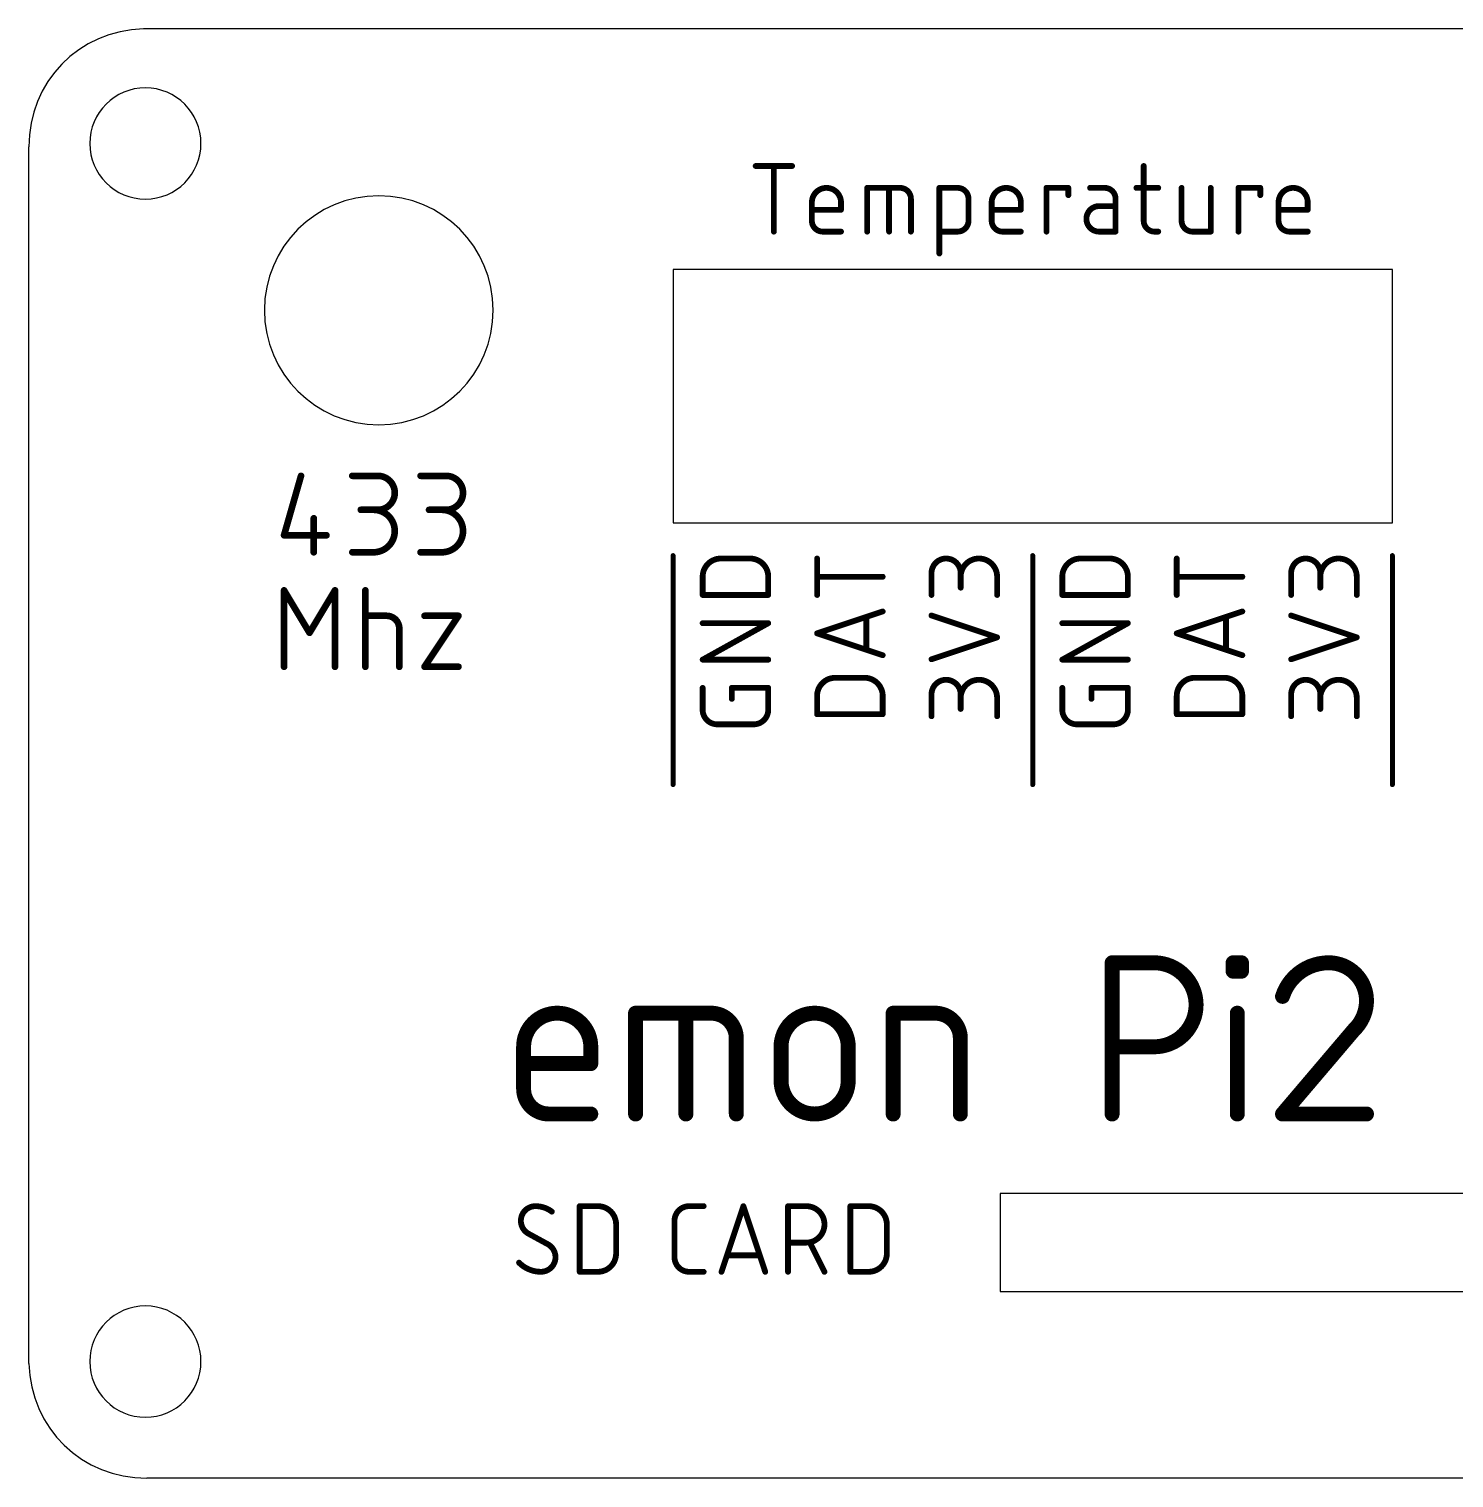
# Model space of a CAD drawing. Extents: x 0.1 to 91.5, y 0.1 to 44.4.
# Drawn here: x 0.1 to 43.69, y 0.1 to 44.4 of the extents above; entities that cross this region are included whole.
import ezdxf

# ---------------------------------------------------------------- set-up
doc = ezdxf.new("R2010")
doc.units = 0
doc.layers.add('158', color=7, linetype='CONTINUOUS')
doc.layers.add('20', color=31, linetype='CONTINUOUS')

msp = doc.modelspace()

# ---------------------------------------------------------------- linework, layer by layer
at = {"layer": '158'}
for points, const_width in [([(24.249, 28.2111, 1), (24.16, 28.2111)], 0.0889), ([(35.249, 28.2111, 1), (35.1601, 28.2111)], 0.0889), ([(24.2045, 27.6982, 1), (24.2045, 27.6093)], 0.0889), ([(26.2111, 27.6093, 1), (26.2111, 27.6982)], 0.0889), ([(35.2045, 27.6982, 1), (35.2045, 27.6093)], 0.0889), ([(37.2111, 27.6093, 1), (37.2111, 27.6982)], 0.0889), ([(24.16, 27.0963, 1), (24.249, 27.0963)], 0.0889), ([(35.1601, 27.0963, 1), (35.249, 27.0963)], 0.0889), ([(26.2252, 26.5502, 1), (26.197, 26.6345)], 0.0889), ([(37.2252, 26.5502, 1), (37.197, 26.6345)], 0.0889), ([(25.7539, 26.4251, 1), (25.665, 26.4251)], 0.0889), ([(36.7539, 26.4251, 1), (36.665, 26.4251)], 0.0889), ([(24.2186, 25.9656, 1), (24.1904, 25.8813)], 0.0889), ([(24.1904, 25.9656, 1), (24.2186, 25.8813)], 0.0889), ([(35.2186, 25.9656, 1), (35.1904, 25.8813)], 0.0889), ([(35.1904, 25.9656, 1), (35.2186, 25.8813)], 0.0889), ([(25.665, 25.4218, 1), (25.7539, 25.4218)], 0.0889), ([(26.197, 25.2124, 1), (26.2252, 25.2968)], 0.0889), ([(36.665, 25.4218, 1), (36.7539, 25.4218)], 0.0889), ([(37.197, 25.2124, 1), (37.2252, 25.2968)], 0.0889), ([(24.7619, 24.5652, 0.4142), (24.2045, 24.0078)], 0.1778), ([(24.7619, 24.6097, 1), (24.7619, 24.5208)], 0.0889), ([(24.7619, 24.5208, 1), (24.7619, 24.6097)], 0.0889), ([(26.2111, 24.0078, 0.4142), (25.6537, 24.5652)], 0.1778), ([(25.6537, 24.6097, 1), (25.6537, 24.5208)], 0.0889), ([(25.6537, 24.5208, 1), (25.6537, 24.6097)], 0.0889), ([(35.7619, 24.5652, 0.4142), (35.2045, 24.0078)], 0.1778), ([(35.7619, 24.6097, 1), (35.7619, 24.5208)], 0.0889), ([(35.7619, 24.5208, 1), (35.7619, 24.6097)], 0.0889), ([(37.2111, 24.0078, 0.4142), (36.6537, 24.5652)], 0.1778), ([(36.6537, 24.6097, 1), (36.6537, 24.5208)], 0.0889), ([(36.6537, 24.5208, 1), (36.6537, 24.6097)], 0.0889), ([(24.249, 24.0078, 1), (24.16, 24.0078)], 0.0889), ([(24.16, 24.0078, 1), (24.249, 24.0078)], 0.0889), ([(26.2556, 24.0078, 1), (26.1667, 24.0078)], 0.0889), ([(26.1667, 24.0078, 1), (26.2556, 24.0078)], 0.0889), ([(35.249, 24.0078, 1), (35.1601, 24.0078)], 0.0889), ([(35.1601, 24.0078, 1), (35.249, 24.0078)], 0.0889), ([(37.2555, 24.0078, 1), (37.1667, 24.0078)], 0.0889), ([(37.1667, 24.0078, 1), (37.2555, 24.0078)], 0.0889), ([(24.16, 23.4505, 1), (24.249, 23.4505)], 0.0889), ([(24.2045, 23.4949, 1), (24.2045, 23.406)], 0.0889), ([(26.1667, 23.4505, 1), (26.2556, 23.4505)], 0.0889), ([(26.2111, 23.406, 1), (26.2111, 23.4949)], 0.0889), ([(35.2045, 23.4949, 1), (35.2045, 23.406)], 0.0889), ([(35.1601, 23.4505, 1), (35.249, 23.4505)], 0.0889), ([(37.1667, 23.4505, 1), (37.2555, 23.4505)], 0.0889), ([(37.2111, 23.406, 1), (37.2111, 23.4949)], 0.0889), ([(33.3429, 15.8514, 1), (33.1143, 15.8514)], 0.2286), ([(33.2286, 15.9657, 1), (33.2286, 15.7371)], 0.2286), ([(34.5127, 13.2832, 1), (34.5127, 15.8514)], 0.4572), ([(34.5127, 15.9657, 1), (34.5127, 15.7371)], 0.2286), ([(34.5127, 15.7371, 1), (34.5127, 15.9657)], 0.2286), ([(37.0433, 15.8514, 1), (36.8147, 15.8514)], 0.2286), ([(36.929, 15.9657, 1), (36.929, 15.7371)], 0.2286), ([(37.3001, 15.8514, 1), (37.0715, 15.8514)], 0.2286), ([(37.1858, 15.7371, 1), (37.1858, 15.9657)], 0.2286), ([(39.8528, 15.8514, 0.3252), (38.4403, 14.8241)], 0.4572), ([(41.0085, 14.6957, 0.4142), (39.8528, 15.8514)], 0.4572), ([(39.8528, 15.9657, 1), (39.8528, 15.7371)], 0.2286), ([(39.8528, 15.7371, 1), (39.8528, 15.9657)], 0.2286), ([(36.929, 15.7089, 1), (36.929, 15.4803)], 0.2286), ([(36.8147, 15.5946, 1), (37.0433, 15.5946)], 0.2286), ([(37.0715, 15.5946, 1), (37.3001, 15.5946)], 0.2286), ([(37.1858, 15.4803, 1), (37.1858, 15.7089)], 0.2286), ([(38.3316, 14.8593, 1), (38.549, 14.7889)], 0.2286), ([(40.6233, 13.7968, 0.2053), (41.0085, 14.6957)], 0.4572), ([(41.1228, 14.6957, 1), (40.8942, 14.6957)], 0.2286), ([(40.8942, 14.6957, 1), (41.1228, 14.6957)], 0.2286), ([(37.1717, 14.3105, 1), (36.9431, 14.3105)], 0.2286), ([(40.5445, 13.8796, 1), (40.7021, 13.7141)], 0.2286), ([(40.7104, 13.7228, 1), (40.5362, 13.8708)], 0.2286), ([(33.2286, 13.3975, 1), (33.2286, 13.1689)], 0.2286), ([(34.5127, 13.3975, 1), (34.5127, 13.1689)], 0.2286), ([(34.5127, 13.1689, 1), (34.5127, 13.3975)], 0.2286), ([(33.1143, 11.2286, 1), (33.3429, 11.2286)], 0.2286), ([(36.9431, 11.2286, 1), (37.1717, 11.2286)], 0.2286), ([(38.4403, 11.3429, 1), (38.4403, 11.1143)], 0.2286), ([(38.3532, 11.3026, 1), (38.5274, 11.1546)], 0.2286), ([(41.0085, 11.1143, 1), (41.0085, 11.3429)], 0.2286)]:
    msp.add_lwpolyline(points, format="xyb", dxfattribs=dict(at, const_width=const_width))
for points, const_width in [([(24.2045, 27.0963), (24.2045, 28.2111)], 0.1778), ([(35.2045, 27.0963), (35.2045, 28.2111)], 0.1778), ([(26.2111, 27.6537), (24.2045, 27.6537)], 0.1778), ([(37.2111, 27.6537), (35.2045, 27.6537)], 0.1778), ([(24.2045, 25.9235), (26.2111, 26.5923)], 0.1778), ([(35.2045, 25.9235), (37.2111, 26.5923)], 0.1778), ([(25.7095, 26.4251), (25.7095, 25.4218)], 0.1778), ([(36.7095, 26.4251), (36.7095, 25.4218)], 0.1778), ([(26.2111, 25.2546), (24.2045, 25.9235)], 0.1778), ([(37.2111, 25.2546), (35.2045, 25.9235)], 0.1778), ([(24.7619, 24.5652), (25.6537, 24.5652)], 0.1778), ([(35.7619, 24.5652), (36.6537, 24.5652)], 0.1778), ([(24.2045, 23.4505), (24.2045, 24.0078)], 0.1778), ([(26.2111, 24.0078), (26.2111, 23.4505)], 0.1778), ([(35.2045, 23.4505), (35.2045, 24.0078)], 0.1778), ([(37.2111, 24.0078), (37.2111, 23.4505)], 0.1778), ([(26.2111, 23.4505), (24.2045, 23.4505)], 0.1778), ([(37.2111, 23.4505), (35.2045, 23.4505)], 0.1778), ([(33.2286, 11.2286), (33.2286, 15.8514)], 0.4572), ([(33.2286, 15.8514), (34.5127, 15.8514)], 0.4572), ([(36.929, 15.5946), (36.929, 15.8514)], 0.4572), ([(36.929, 15.8514), (37.1858, 15.8514)], 0.4572), ([(37.1858, 15.8514), (37.1858, 15.5946)], 0.4572), ([(37.1858, 15.5946), (36.929, 15.5946)], 0.4572), ([(37.0574, 11.2286), (37.0574, 14.3105)], 0.4572), ([(40.6233, 13.7968), (38.4403, 11.2286)], 0.4572), ([(34.5127, 13.2832), (33.2286, 13.2832)], 0.4572), ([(38.4403, 11.2286), (41.0085, 11.2286)], 0.4572)]:
    msp.add_lwpolyline(points, dxfattribs=dict(at, const_width=const_width))
at = {"layer": '20'}
for points in [[(3.6, 44.4, 0.4142), (0.1, 40.8)], [(3.6, 44.4, 1), (3.6, 44.4)], [(3.6, 44.4, 1), (3.6, 44.4)], [(3.66, 39.2, 1), (3.66, 42.6, 1), (3.66, 39.2)], [(0.1, 40.8, 1), (0.1, 40.8)], [(0.1, 40.8, 1), (0.1, 40.8)], [(10.8, 32.3, 1), (10.8, 39.3, 1), (10.8, 32.3)], [(19.8, 37.05, 1), (19.8, 37.05)], [(19.8, 37.05, 1), (19.8, 37.05)], [(41.8, 37.05, 1), (41.8, 37.05)], [(41.8, 37.05, 1), (41.8, 37.05)], [(19.8, 29.3, 1), (19.8, 29.3)], [(19.8, 29.3, 1), (19.8, 29.3)], [(41.8, 29.3, 1), (41.8, 29.3)], [(41.8, 29.3, 1), (41.8, 29.3)], [(29.8, 8.8, 1), (29.8, 8.8)], [(29.8, 8.8, 1), (29.8, 8.8)], [(29.8, 5.8, 1), (29.8, 5.8)], [(29.8, 5.8, 1), (29.8, 5.8)], [(3.66, 1.96, 1), (3.66, 5.36, 1), (3.66, 1.96)], [(0.1, 3.6, 0.4142), (3.7, 0.1)], [(0.1, 3.6, 1), (0.1, 3.6)], [(0.1, 3.6, 1), (0.1, 3.6)], [(3.7, 0.1, 1), (3.7, 0.1)], [(3.7, 0.1, 1), (3.7, 0.1)]]:
    msp.add_lwpolyline(points, format="xyb", dxfattribs=at)
for points in [[(87.9, 44.4), (3.6, 44.4)], [(0.1, 3.6), (0.1, 40.8)], [(41.8, 37.05), (19.8, 37.05)], [(19.8, 37.05), (19.8, 29.3)], [(41.8, 29.3), (41.8, 37.05)], [(19.8, 29.3), (41.8, 29.3)], [(59.3, 8.8), (29.8, 8.8)], [(29.8, 8.8), (29.8, 5.8)], [(29.8, 5.8), (59.3, 5.8)], [(87.9, 0.1), (3.7, 0.1)]]:
    msp.add_lwpolyline(points, dxfattribs=at)
for points, const_width in [([(22.3266, 40.2111), (23.4414, 40.2111)], 0.1778), ([(22.884, 38.2045), (22.884, 40.2111)], 0.1778), ([(34.194, 40.2111), (34.194, 38.5389)], 0.1778), ([(25.7374, 38.2045), (25.7374, 39.5422)], 0.1778), ([(25.7374, 39.5422), (26.7407, 39.5422)], 0.1778), ([(26.4063, 38.2045), (26.4063, 39.5422)], 0.1778), ([(27.9443, 37.5356), (27.9443, 39.5422)], 0.1778), ([(27.9443, 39.5422), (28.5017, 39.5422)], 0.1778), ([(31.2208, 38.2045), (31.2208, 39.5422)], 0.1778), ([(31.2208, 39.5422), (31.8896, 39.5422)], 0.1778), ([(31.8896, 39.5422), (31.8896, 39.3193)], 0.1778), ([(32.9997, 39.5422), (32.5538, 39.5422)], 0.1778), ([(33.9711, 39.5422), (34.6399, 39.5422)], 0.1778), ([(35.3531, 39.5422), (35.3531, 38.5389)], 0.1778), ([(36.245, 38.2045), (36.245, 39.5422)], 0.1778), ([(37.0912, 38.2045), (37.0912, 39.5422)], 0.1778), ([(37.0912, 39.5422), (37.7601, 39.5422)], 0.1778), ([(37.7601, 39.5422), (37.7601, 39.3193)], 0.1778), ([(24.0448, 38.5389), (24.0448, 39.0963)], 0.1778), ([(24.9366, 39.0963), (24.9366, 38.8734)], 0.1778), ([(27.0752, 39.2078), (27.0752, 38.2045)], 0.1778), ([(28.8361, 39.2078), (28.8361, 38.5389)], 0.1778), ([(29.5445, 38.5389), (29.5445, 39.0963)], 0.1778), ([(30.4363, 39.0963), (30.4363, 38.8734)], 0.1778), ([(33.3341, 38.9848), (32.8325, 38.9848)], 0.1778), ([(33.3341, 38.2045), (33.3341, 39.2078)], 0.1778), ([(38.3193, 38.5389), (38.3193, 39.0963)], 0.1778), ([(39.2111, 39.0963), (39.2111, 38.8734)], 0.1778), ([(24.9366, 38.8734), (24.0448, 38.8734)], 0.1778), ([(30.4363, 38.8734), (29.5445, 38.8734)], 0.1778), ([(39.2111, 38.8734), (38.3193, 38.8734)], 0.1778), ([(24.9366, 38.2045), (24.3792, 38.2045)], 0.1778), ([(28.5017, 38.2045), (27.9443, 38.2045)], 0.1778), ([(30.4363, 38.2045), (29.8789, 38.2045)], 0.1778), ([(32.8325, 38.2045), (33.3341, 38.2045)], 0.1778), ([(34.5285, 38.2045), (34.6399, 38.2045)], 0.1778), ([(35.6876, 38.2045), (36.245, 38.2045)], 0.1778), ([(39.2111, 38.2045), (38.6537, 38.2045)], 0.1778), ([(8.4209, 30.7384), (7.9016, 28.9209)], 0.2032), ([(9.9895, 30.7384), (10.7684, 30.7384)], 0.2032), ([(12.0774, 30.7384), (12.8563, 30.7384)], 0.2032), ([(10.7684, 29.6998), (10.2491, 29.6998)], 0.2032), ([(12.8563, 29.6998), (12.337, 29.6998)], 0.2032), ([(8.8104, 29.4402), (8.8104, 28.4016)], 0.2032), ([(7.9016, 28.9209), (9.1998, 28.9209)], 0.2032), ([(9.9895, 28.4016), (10.6386, 28.4016)], 0.2032), ([(12.0774, 28.4016), (12.7265, 28.4016)], 0.2032), ([(19.8, 28.3), (19.8, 21.3)], 0.1524), ([(30.8, 28.3), (30.8, 21.3)], 0.1524), ([(41.8, 28.3), (41.8, 21.3)], 0.1524), ([(21.2619, 28.2111), (22.1537, 28.2111)], 0.1778), ([(32.2619, 28.2111), (33.1537, 28.2111)], 0.1778), ([(20.7045, 27.0963), (20.7045, 27.6537)], 0.1778), ([(22.7111, 27.6537), (22.7111, 27.0963)], 0.1778), ([(27.7045, 27.0963), (27.7045, 27.7652)], 0.1778), ([(28.5963, 27.7652), (28.5963, 27.3193)], 0.1778), ([(29.7111, 27.0963), (29.7111, 27.6537)], 0.1778), ([(31.7045, 27.0963), (31.7045, 27.6537)], 0.1778), ([(33.7111, 27.6537), (33.7111, 27.0963)], 0.1778), ([(38.7045, 27.0963), (38.7045, 27.7652)], 0.1778), ([(39.5963, 27.7652), (39.5963, 27.3193)], 0.1778), ([(40.7111, 27.0963), (40.7111, 27.6537)], 0.1778), ([(7.9016, 24.9016), (7.9016, 27.2384)], 0.2032), ([(7.9016, 27.2384), (8.6805, 25.9402)], 0.2032), ([(8.6805, 25.9402), (9.4595, 27.2384)], 0.2032), ([(9.4595, 27.2384), (9.4595, 24.9016)], 0.2032), ([(10.3883, 24.9016), (10.3883, 27.2384)], 0.2032), ([(22.7111, 27.0963), (20.7045, 27.0963)], 0.1778), ([(33.7111, 27.0963), (31.7045, 27.0963)], 0.1778), ([(10.3883, 26.4595), (11.0374, 26.4595)], 0.2032), ([(11.4269, 26.07), (11.4269, 24.9016)], 0.2032), ([(12.1978, 26.4595), (13.2364, 26.4595)], 0.2032), ([(13.2364, 26.4595), (12.1978, 24.9016)], 0.2032), ([(20.7045, 25.1189), (22.7111, 26.2337)], 0.1778), ([(22.7111, 26.2337), (20.7045, 26.2337)], 0.1778), ([(29.7111, 25.7999), (27.7045, 26.4687)], 0.1778), ([(31.7045, 25.1189), (33.7111, 26.2337)], 0.1778), ([(33.7111, 26.2337), (31.7045, 26.2337)], 0.1778), ([(40.7111, 25.7999), (38.7045, 26.4687)], 0.1778), ([(27.7045, 25.131), (29.7111, 25.7999)], 0.1778), ([(38.7045, 25.131), (40.7111, 25.7999)], 0.1778), ([(12.1978, 24.9016), (13.2364, 24.9016)], 0.2032), ([(22.7111, 25.1189), (20.7045, 25.1189)], 0.1778), ([(33.7111, 25.1189), (31.7045, 25.1189)], 0.1778), ([(20.7045, 23.5874), (20.7045, 24.2563)], 0.1778), ([(21.5963, 23.9218), (21.5963, 24.2563)], 0.1778), ([(21.5963, 24.2563), (22.7111, 24.2563)], 0.1778), ([(22.7111, 24.2563), (22.7111, 23.5874)], 0.1778), ([(27.7045, 23.3887), (27.7045, 24.0575)], 0.1778), ([(28.5963, 24.0575), (28.5963, 23.6116)], 0.1778), ([(29.7111, 23.3887), (29.7111, 23.946)], 0.1778), ([(31.7045, 23.5874), (31.7045, 24.2563)], 0.1778), ([(32.5963, 23.9218), (32.5963, 24.2563)], 0.1778), ([(32.5963, 24.2563), (33.7111, 24.2563)], 0.1778), ([(33.7111, 24.2563), (33.7111, 23.5874)], 0.1778), ([(38.7045, 23.3887), (38.7045, 24.0575)], 0.1778), ([(39.5963, 24.0575), (39.5963, 23.6116)], 0.1778), ([(40.7111, 23.3887), (40.7111, 23.946)], 0.1778), ([(22.2652, 23.1415), (21.1504, 23.1415)], 0.1778), ([(33.2652, 23.1415), (32.1504, 23.1415)], 0.1778), ([(18.652, 11.2286), (18.652, 14.3105)], 0.4572), ([(18.652, 14.3105), (20.9634, 14.3105)], 0.4572), ([(20.1929, 11.2286), (20.1929, 14.3105)], 0.4572), ([(26.5316, 11.2286), (26.5316, 14.3105)], 0.4572), ([(26.5316, 14.3105), (27.8157, 14.3105)], 0.4572), ([(21.7338, 13.54), (21.7338, 11.2286)], 0.4572), ([(28.5862, 13.54), (28.5862, 11.2286)], 0.4572), ([(15.2286, 11.9991), (15.2286, 13.2832)], 0.4572), ([(17.2832, 13.2832), (17.2832, 12.7695)], 0.4572), ([(23.1026, 12.2559), (23.1026, 13.2832)], 0.4572), ([(25.1572, 13.2832), (25.1572, 12.2559)], 0.4572), ([(17.2832, 12.7695), (15.2286, 12.7695)], 0.4572), ([(17.2832, 11.2286), (15.9991, 11.2286)], 0.4572), ([(16.9427, 6.4045), (16.9427, 8.4111)], 0.1778), ([(16.9427, 8.4111), (17.5001, 8.4111)], 0.1778), ([(20.2897, 8.4111), (20.7356, 8.4111)], 0.1778), ([(21.2805, 6.4045), (21.9493, 8.4111)], 0.1778), ([(21.9493, 8.4111), (22.6182, 6.4045)], 0.1778), ([(23.3157, 6.4045), (23.3157, 8.4111)], 0.1778), ([(23.3157, 8.4111), (23.8731, 8.4111)], 0.1778), ([(25.2232, 6.4045), (25.2232, 8.4111)], 0.1778), ([(25.2232, 8.4111), (25.7806, 8.4111)], 0.1778), ([(19.8438, 6.8504), (19.8438, 7.9652)], 0.1778), ([(15.9807, 7.2406), (15.3676, 7.575)], 0.1778), ([(18.0575, 7.8537), (18.0575, 6.9619)], 0.1778), ([(26.338, 7.8537), (26.338, 6.9619)], 0.1778), ([(23.8731, 7.2963), (23.3157, 7.2963)], 0.1778), ([(24.4304, 6.4045), (23.9845, 7.2963)], 0.1778), ([(22.451, 6.9062), (21.4477, 6.9062)], 0.1778), ([(17.5001, 6.4045), (16.9427, 6.4045)], 0.1778), ([(20.7356, 6.4045), (20.2897, 6.4045)], 0.1778), ([(25.7806, 6.4045), (25.2232, 6.4045)], 0.1778)]:
    msp.add_lwpolyline(points, dxfattribs=dict(at, const_width=const_width))
for points, const_width in [([(22.3266, 40.2555, 1), (22.3266, 40.1667)], 0.0889), ([(22.9285, 40.2111, 1), (22.8396, 40.2111)], 0.0889), ([(23.4414, 40.1667, 1), (23.4414, 40.2555)], 0.0889), ([(34.2385, 40.2111, 1), (34.1496, 40.2111)], 0.0889), ([(24.9366, 39.0963, 1), (24.0448, 39.0963)], 0.1778), ([(25.7374, 39.5867, 1), (25.7374, 39.4978)], 0.0889), ([(25.7819, 39.5422, 1), (25.693, 39.5422)], 0.0889), ([(26.4508, 39.5422, 1), (26.3619, 39.5422)], 0.0889), ([(27.0752, 39.2078, 0.4142), (26.7407, 39.5422)], 0.1778), ([(26.7407, 39.5867, 1), (26.7407, 39.4978)], 0.0889), ([(26.7407, 39.4978, 1), (26.7407, 39.5867)], 0.0889), ([(27.9888, 39.5422, 1), (27.8999, 39.5422)], 0.0889), ([(27.9443, 39.5867, 1), (27.9443, 39.4978)], 0.0889), ([(28.8361, 39.2078, 0.4142), (28.5017, 39.5422)], 0.1778), ([(28.5017, 39.5867, 1), (28.5017, 39.4978)], 0.0889), ([(28.5017, 39.4978, 1), (28.5017, 39.5867)], 0.0889), ([(30.4363, 39.0963, 1), (29.5445, 39.0963)], 0.1778), ([(31.2652, 39.5422, 1), (31.1763, 39.5422)], 0.0889), ([(31.2208, 39.5867, 1), (31.2208, 39.4978)], 0.0889), ([(31.9341, 39.5422, 1), (31.8452, 39.5422)], 0.0889), ([(31.8896, 39.4978, 1), (31.8896, 39.5867)], 0.0889), ([(32.5538, 39.5867, 1), (32.5538, 39.4978)], 0.0889), ([(33.3341, 39.2078, 0.4142), (32.9997, 39.5422)], 0.1778), ([(32.9997, 39.5867, 1), (32.9997, 39.4978)], 0.0889), ([(32.9997, 39.4978, 1), (32.9997, 39.5867)], 0.0889), ([(33.9711, 39.5867, 1), (33.9711, 39.4978)], 0.0889), ([(34.6399, 39.4978, 1), (34.6399, 39.5867)], 0.0889), ([(35.3976, 39.5422, 1), (35.3087, 39.5422)], 0.0889), ([(36.2894, 39.5422, 1), (36.2005, 39.5422)], 0.0889), ([(37.0912, 39.5867, 1), (37.0912, 39.4978)], 0.0889), ([(37.1357, 39.5422, 1), (37.0468, 39.5422)], 0.0889), ([(37.8045, 39.5422, 1), (37.7156, 39.5422)], 0.0889), ([(37.7601, 39.4978, 1), (37.7601, 39.5867)], 0.0889), ([(39.2111, 39.0963, 1), (38.3193, 39.0963)], 0.1778), ([(24.0892, 39.0963, 1), (24.0003, 39.0963)], 0.0889), ([(24.0003, 39.0963, 1), (24.0892, 39.0963)], 0.0889), ([(24.981, 39.0963, 1), (24.8921, 39.0963)], 0.0889), ([(24.8921, 39.0963, 1), (24.981, 39.0963)], 0.0889), ([(27.1196, 39.2078, 1), (27.0307, 39.2078)], 0.0889), ([(27.0307, 39.2078, 1), (27.1196, 39.2078)], 0.0889), ([(28.8806, 39.2078, 1), (28.7917, 39.2078)], 0.0889), ([(28.7917, 39.2078, 1), (28.8806, 39.2078)], 0.0889), ([(29.5889, 39.0963, 1), (29.5, 39.0963)], 0.0889), ([(29.5, 39.0963, 1), (29.5889, 39.0963)], 0.0889), ([(30.4807, 39.0963, 1), (30.3918, 39.0963)], 0.0889), ([(30.3918, 39.0963, 1), (30.4807, 39.0963)], 0.0889), ([(31.8452, 39.3193, 1), (31.9341, 39.3193)], 0.0889), ([(32.8325, 38.9848, 1), (32.8325, 38.2045)], 0.1778), ([(32.8325, 39.0293, 1), (32.8325, 38.9404)], 0.0889), ([(32.8325, 38.9404, 1), (32.8325, 39.0293)], 0.0889), ([(33.3786, 39.2078, 1), (33.2897, 39.2078)], 0.0889), ([(33.2897, 39.2078, 1), (33.3786, 39.2078)], 0.0889), ([(33.3341, 38.9404, 1), (33.3341, 39.0293)], 0.0889), ([(37.7156, 39.3193, 1), (37.8045, 39.3193)], 0.0889), ([(38.3637, 39.0963, 1), (38.2748, 39.0963)], 0.0889), ([(38.2748, 39.0963, 1), (38.3637, 39.0963)], 0.0889), ([(39.1666, 39.0963, 1), (39.2555, 39.0963)], 0.0889), ([(39.2555, 39.0963, 1), (39.1667, 39.0963)], 0.0889), ([(24.0892, 38.5389, 1), (24.0003, 38.5389)], 0.0889), ([(24.0003, 38.5389, 1), (24.0892, 38.5389)], 0.0889), ([(24.0448, 38.9178, 1), (24.0448, 38.8289)], 0.0889), ([(24.0448, 38.5389, 0.4142), (24.3792, 38.2045)], 0.1778), ([(24.8921, 38.8734, 1), (24.981, 38.8734)], 0.0889), ([(24.9366, 38.8289, 1), (24.9366, 38.9178)], 0.0889), ([(28.5017, 38.2045, 0.4142), (28.8361, 38.5389)], 0.1778), ([(28.8806, 38.5389, 1), (28.7917, 38.5389)], 0.0889), ([(28.7917, 38.5389, 1), (28.8806, 38.5389)], 0.0889), ([(29.5889, 38.5389, 1), (29.5, 38.5389)], 0.0889), ([(29.5, 38.5389, 1), (29.5889, 38.5389)], 0.0889), ([(29.5445, 38.9178, 1), (29.5445, 38.8289)], 0.0889), ([(29.5445, 38.5389, 0.4142), (29.8789, 38.2045)], 0.1778), ([(30.3918, 38.8734, 1), (30.4807, 38.8734)], 0.0889), ([(30.4363, 38.8289, 1), (30.4363, 38.9178)], 0.0889), ([(34.194, 38.5389, 0.4142), (34.5285, 38.2045)], 0.1778), ([(34.2385, 38.5389, 1), (34.1496, 38.5389)], 0.0889), ([(34.1496, 38.5389, 1), (34.2385, 38.5389)], 0.0889), ([(35.3531, 38.5389, 0.4142), (35.6876, 38.2045)], 0.1778), ([(35.3976, 38.5389, 1), (35.3087, 38.5389)], 0.0889), ([(35.3087, 38.5389, 1), (35.3976, 38.5389)], 0.0889), ([(38.3193, 38.9178, 1), (38.3193, 38.8289)], 0.0889), ([(38.3193, 38.5389, 0.4142), (38.6537, 38.2045)], 0.1778), ([(38.3637, 38.5389, 1), (38.2748, 38.5389)], 0.0889), ([(38.2748, 38.5389, 1), (38.3637, 38.5389)], 0.0889), ([(39.1667, 38.8734, 1), (39.2555, 38.8734)], 0.0889), ([(39.2111, 38.8289, 1), (39.2111, 38.9178)], 0.0889), ([(22.8396, 38.2045, 1), (22.9285, 38.2045)], 0.0889), ([(24.3792, 38.249, 1), (24.3792, 38.1601)], 0.0889), ([(24.3792, 38.1601, 1), (24.3792, 38.249)], 0.0889), ([(24.9366, 38.1601, 1), (24.9366, 38.249)], 0.0889), ([(25.693, 38.2045, 1), (25.7819, 38.2045)], 0.0889), ([(26.3619, 38.2045, 1), (26.4508, 38.2045)], 0.0889), ([(27.0307, 38.2045, 1), (27.1196, 38.2045)], 0.0889), ([(27.9443, 38.249, 1), (27.9443, 38.1601)], 0.0889), ([(28.5017, 38.2489, 1), (28.5017, 38.16)], 0.0889), ([(28.5017, 38.1601, 1), (28.5017, 38.249)], 0.0889), ([(29.8789, 38.249, 1), (29.8789, 38.1601)], 0.0889), ([(29.8789, 38.1601, 1), (29.8789, 38.249)], 0.0889), ([(30.4363, 38.1601, 1), (30.4363, 38.249)], 0.0889), ([(31.1763, 38.2045, 1), (31.2652, 38.2045)], 0.0889), ([(32.8325, 38.249, 1), (32.8325, 38.1601)], 0.0889), ([(32.8325, 38.1601, 1), (32.8325, 38.249)], 0.0889), ([(33.2897, 38.2045, 1), (33.3786, 38.2045)], 0.0889), ([(33.3341, 38.1601, 1), (33.3341, 38.249)], 0.0889), ([(34.5285, 38.249, 1), (34.5285, 38.1601)], 0.0889), ([(34.5285, 38.1601, 1), (34.5285, 38.2489)], 0.0889), ([(34.6399, 38.1601, 1), (34.6399, 38.249)], 0.0889), ([(35.6876, 38.249, 1), (35.6876, 38.1601)], 0.0889), ([(35.6876, 38.1601, 1), (35.6876, 38.249)], 0.0889), ([(36.2005, 38.2045, 1), (36.2894, 38.2045)], 0.0889), ([(36.245, 38.1601, 1), (36.245, 38.249)], 0.0889), ([(37.0468, 38.2045, 1), (37.1357, 38.2045)], 0.0889), ([(38.6537, 38.249, 1), (38.6537, 38.1601)], 0.0889), ([(38.6537, 38.1601, 1), (38.6537, 38.249)], 0.0889), ([(39.2111, 38.1601, 1), (39.2111, 38.249)], 0.0889), ([(27.8999, 37.5356, 1), (27.9888, 37.5356)], 0.0889), ([(8.4697, 30.7244, 1), (8.372, 30.7524)], 0.1016), ([(9.9895, 30.7892, 1), (9.9895, 30.6876)], 0.1016), ([(10.7684, 29.6998, 1), (10.7684, 30.7384)], 0.2032), ([(10.7684, 30.7892, 1), (10.7684, 30.6876)], 0.1016), ([(10.7684, 30.6876, 1), (10.7684, 30.7892)], 0.1016), ([(12.0774, 30.7892, 1), (12.0774, 30.6876)], 0.1016), ([(12.8563, 29.6998, 1), (12.8563, 30.7384)], 0.2032), ([(12.8563, 30.7892, 1), (12.8563, 30.6876)], 0.1016), ([(12.8563, 30.6876, 1), (12.8563, 30.7892)], 0.1016), ([(10.2491, 29.7506, 1), (10.2491, 29.649)], 0.1016), ([(10.6386, 28.4016, 1), (10.6386, 29.6998)], 0.2032), ([(10.6386, 29.7506, 1), (10.6386, 29.649)], 0.1016), ([(10.7684, 29.7506, 1), (10.7684, 29.649)], 0.1016), ([(10.7684, 29.649, 1), (10.7684, 29.7506)], 0.1016), ([(12.337, 29.7506, 1), (12.337, 29.649)], 0.1016), ([(12.7265, 28.4016, 1), (12.7265, 29.6998)], 0.2032), ([(12.7265, 29.7506, 1), (12.7265, 29.649)], 0.1016), ([(12.8563, 29.7506, 1), (12.8563, 29.649)], 0.1016), ([(12.8563, 29.649, 1), (12.8563, 29.7506)], 0.1016), ([(8.8612, 29.4402, 1), (8.7596, 29.4402)], 0.1016), ([(7.9016, 28.9717, 1), (7.9016, 28.8701)], 0.1016), ([(7.8528, 28.9348, 1), (7.9504, 28.9069)], 0.1016), ([(9.1998, 28.8701, 1), (9.1998, 28.9717)], 0.1016), ([(8.7596, 28.4016, 1), (8.8612, 28.4016)], 0.1016), ([(9.9895, 28.4524, 1), (9.9895, 28.3508)], 0.1016), ([(10.6386, 28.4524, 1), (10.6386, 28.3508)], 0.1016), ([(10.6386, 28.3508, 1), (10.6386, 28.4524)], 0.1016), ([(12.0774, 28.4524, 1), (12.0774, 28.3508)], 0.1016), ([(12.7265, 28.4524, 1), (12.7265, 28.3508)], 0.1016), ([(12.7265, 28.3508, 1), (12.7265, 28.4524)], 0.1016), ([(19.8381, 28.3, 1), (19.7619, 28.3)], 0.0762), ([(30.8381, 28.3, 1), (30.7619, 28.3)], 0.0762), ([(41.8381, 28.3, 1), (41.7619, 28.3)], 0.0762), ([(21.2619, 28.2111, 0.4142), (20.7045, 27.6537)], 0.1778), ([(21.2619, 28.2556, 1), (21.2619, 28.1667)], 0.0889), ([(21.2619, 28.1667, 1), (21.2619, 28.2555)], 0.0889), ([(22.1537, 28.2556, 1), (22.1537, 28.1667)], 0.0889), ([(22.7111, 27.6537, 0.4142), (22.1537, 28.2111)], 0.1778), ([(22.1537, 28.1667, 1), (22.1537, 28.2556)], 0.0889), ([(28.5963, 27.7652, 1), (27.7045, 27.7652)], 0.1778), ([(29.7111, 27.6537, 1), (28.5963, 27.6537)], 0.1778), ([(32.2619, 28.2111, 0.4142), (31.7045, 27.6537)], 0.1778), ([(32.2619, 28.2556, 1), (32.2619, 28.1667)], 0.0889), ([(32.2619, 28.1667, 1), (32.2619, 28.2555)], 0.0889), ([(33.1537, 28.2556, 1), (33.1537, 28.1667)], 0.0889), ([(33.7111, 27.6537, 0.4142), (33.1537, 28.2111)], 0.1778), ([(33.1537, 28.1667, 1), (33.1537, 28.2556)], 0.0889), ([(39.5963, 27.7652, 1), (38.7045, 27.7652)], 0.1778), ([(40.7111, 27.6537, 1), (39.5963, 27.6537)], 0.1778), ([(20.749, 27.6537, 1), (20.66, 27.6537)], 0.0889), ([(20.66, 27.6537, 1), (20.749, 27.6537)], 0.0889), ([(22.7556, 27.6537, 1), (22.6667, 27.6537)], 0.0889), ([(22.6667, 27.6537, 1), (22.7556, 27.6537)], 0.0889), ([(27.749, 27.7652, 1), (27.6601, 27.7652)], 0.0889), ([(27.6601, 27.7652, 1), (27.749, 27.7652)], 0.0889), ([(28.6408, 27.7652, 1), (28.5519, 27.7652)], 0.0889), ([(28.5519, 27.7652, 1), (28.6408, 27.7652)], 0.0889), ([(28.5519, 27.6537, 1), (28.6408, 27.6537)], 0.0889), ([(29.7556, 27.6537, 1), (29.6667, 27.6537)], 0.0889), ([(29.6667, 27.6537, 1), (29.7556, 27.6537)], 0.0889), ([(31.749, 27.6537, 1), (31.6601, 27.6537)], 0.0889), ([(31.6601, 27.6537, 1), (31.749, 27.6537)], 0.0889), ([(33.7555, 27.6537, 1), (33.6667, 27.6537)], 0.0889), ([(33.6667, 27.6537, 1), (33.7555, 27.6537)], 0.0889), ([(38.749, 27.7652, 1), (38.6601, 27.7652)], 0.0889), ([(38.6601, 27.7652, 1), (38.749, 27.7652)], 0.0889), ([(39.6408, 27.7652, 1), (39.5519, 27.7652)], 0.0889), ([(39.5519, 27.7652, 1), (39.6408, 27.7652)], 0.0889), ([(39.5519, 27.6537, 1), (39.6408, 27.6537)], 0.0889), ([(40.7555, 27.6537, 1), (40.6667, 27.6537)], 0.0889), ([(40.6667, 27.6537, 1), (40.7555, 27.6537)], 0.0889), ([(7.9524, 27.2384, 1), (7.8508, 27.2384)], 0.1016), ([(7.9452, 27.2645, 1), (7.858, 27.2123)], 0.1016), ([(9.5103, 27.2384, 1), (9.4087, 27.2384)], 0.1016), ([(9.503, 27.2123, 1), (9.4159, 27.2645)], 0.1016), ([(10.4391, 27.2384, 1), (10.3375, 27.2384)], 0.1016), ([(20.66, 27.0963, 1), (20.749, 27.0963)], 0.0889), ([(20.7045, 27.1408, 1), (20.7045, 27.0519)], 0.0889), ([(22.6667, 27.0963, 1), (22.7556, 27.0963)], 0.0889), ([(22.7111, 27.0519, 1), (22.7111, 27.1408)], 0.0889), ([(27.6601, 27.0963, 1), (27.749, 27.0963)], 0.0889), ([(28.5519, 27.3193, 1), (28.6408, 27.3193)], 0.0889), ([(29.6667, 27.0963, 1), (29.7556, 27.0963)], 0.0889), ([(31.7045, 27.1408, 1), (31.7045, 27.0519)], 0.0889), ([(31.6601, 27.0963, 1), (31.749, 27.0963)], 0.0889), ([(33.6667, 27.0963, 1), (33.7555, 27.0963)], 0.0889), ([(33.7111, 27.0519, 1), (33.7111, 27.1408)], 0.0889), ([(38.6601, 27.0963, 1), (38.749, 27.0963)], 0.0889), ([(39.5519, 27.3193, 1), (39.6408, 27.3193)], 0.0889), ([(40.6667, 27.0963, 1), (40.7555, 27.0963)], 0.0889), ([(10.3883, 26.5103, 1), (10.3883, 26.4087)], 0.1016), ([(11.4269, 26.07, 0.4142), (11.0374, 26.4595)], 0.2032), ([(11.0374, 26.5103, 1), (11.0374, 26.4087)], 0.1016), ([(11.0374, 26.4087, 1), (11.0374, 26.5103)], 0.1016), ([(11.4777, 26.07, 1), (11.3761, 26.07)], 0.1016), ([(12.1978, 26.5103, 1), (12.1978, 26.4087)], 0.1016), ([(13.2786, 26.4313, 1), (13.1941, 26.4876)], 0.1016), ([(13.2364, 26.4087, 1), (13.2364, 26.5103)], 0.1016), ([(20.7045, 26.2781, 1), (20.7045, 26.1892)], 0.0889), ([(22.7327, 26.1948, 1), (22.6895, 26.2725)], 0.0889), ([(22.7111, 26.1892, 1), (22.7111, 26.2781)], 0.0889), ([(27.7186, 26.5109, 1), (27.6904, 26.4266)], 0.0889), ([(31.7045, 26.2781, 1), (31.7045, 26.1892)], 0.0889), ([(33.7327, 26.1948, 1), (33.6895, 26.2725)], 0.0889), ([(33.7111, 26.1892, 1), (33.7111, 26.2781)], 0.0889), ([(38.7186, 26.5109, 1), (38.6904, 26.4266)], 0.0889), ([(8.637, 25.9663, 1), (8.7241, 25.914)], 0.1016), ([(8.637, 25.914, 1), (8.7241, 25.9663)], 0.1016), ([(11.3761, 26.07, 1), (11.4777, 26.07)], 0.1016), ([(29.7252, 25.7577, 1), (29.697, 25.8421)], 0.0889), ([(29.697, 25.7577, 1), (29.7252, 25.8421)], 0.0889), ([(40.7252, 25.7577, 1), (40.697, 25.8421)], 0.0889), ([(40.697, 25.7577, 1), (40.7252, 25.8421)], 0.0889), ([(7.8508, 24.9016, 1), (7.9524, 24.9016)], 0.1016), ([(9.4087, 24.9016, 1), (9.5103, 24.9016)], 0.1016), ([(10.3375, 24.9016, 1), (10.4391, 24.9016)], 0.1016), ([(11.3761, 24.9016, 1), (11.4777, 24.9016)], 0.1016), ([(12.1978, 24.9524, 1), (12.1978, 24.8508)], 0.1016), ([(12.1555, 24.9298, 1), (12.2401, 24.8734)], 0.1016), ([(13.2364, 24.8508, 1), (13.2364, 24.9524)], 0.1016), ([(20.7045, 25.1634, 1), (20.7045, 25.0744)], 0.0889), ([(20.6829, 25.1578, 1), (20.7261, 25.08)], 0.0889), ([(22.7111, 25.0744, 1), (22.7111, 25.1634)], 0.0889), ([(27.6904, 25.1732, 1), (27.7186, 25.0888)], 0.0889), ([(31.7045, 25.1634, 1), (31.7045, 25.0744)], 0.0889), ([(31.6829, 25.1578, 1), (31.7261, 25.08)], 0.0889), ([(33.7111, 25.0744, 1), (33.7111, 25.1634)], 0.0889), ([(38.6904, 25.1732, 1), (38.7186, 25.0888)], 0.0889), ([(28.5963, 24.0575, 1), (27.7045, 24.0575)], 0.1778), ([(29.7111, 23.946, 1), (28.5963, 23.946)], 0.1778), ([(39.5963, 24.0575, 1), (38.7045, 24.0575)], 0.1778), ([(40.7111, 23.946, 1), (39.5963, 23.946)], 0.1778), ([(20.749, 24.2563, 1), (20.66, 24.2563)], 0.0889), ([(21.5963, 24.3007, 1), (21.5963, 24.2118)], 0.0889), ([(21.6408, 24.2563, 1), (21.5519, 24.2563)], 0.0889), ([(21.5519, 23.9218, 1), (21.6408, 23.9218)], 0.0889), ([(22.7556, 24.2563, 1), (22.6667, 24.2563)], 0.0889), ([(22.7111, 24.2118, 1), (22.7111, 24.3007)], 0.0889), ([(27.749, 24.0575, 1), (27.6601, 24.0575)], 0.0889), ([(27.6601, 24.0575, 1), (27.749, 24.0575)], 0.0889), ([(28.6408, 24.0575, 1), (28.5519, 24.0575)], 0.0889), ([(28.5519, 24.0575, 1), (28.6408, 24.0575)], 0.0889), ([(28.5519, 23.946, 1), (28.6408, 23.946)], 0.0889), ([(29.7556, 23.946, 1), (29.6667, 23.946)], 0.0889), ([(29.6667, 23.946, 1), (29.7556, 23.946)], 0.0889), ([(31.749, 24.2563, 1), (31.6601, 24.2563)], 0.0889), ([(32.5963, 24.3007, 1), (32.5963, 24.2118)], 0.0889), ([(32.6408, 24.2563, 1), (32.5519, 24.2563)], 0.0889), ([(32.5519, 23.9218, 1), (32.6408, 23.9218)], 0.0889), ([(33.7555, 24.2563, 1), (33.6667, 24.2563)], 0.0889), ([(33.7111, 24.2118, 1), (33.7111, 24.3007)], 0.0889), ([(38.749, 24.0575, 1), (38.6601, 24.0575)], 0.0889), ([(38.6601, 24.0575, 1), (38.749, 24.0575)], 0.0889), ([(39.6408, 24.0575, 1), (39.5519, 24.0575)], 0.0889), ([(39.5519, 24.0575, 1), (39.6408, 24.0575)], 0.0889), ([(39.5519, 23.946, 1), (39.6408, 23.946)], 0.0889), ([(40.7555, 23.946, 1), (40.6667, 23.946)], 0.0889), ([(40.6667, 23.946, 1), (40.7555, 23.946)], 0.0889), ([(20.66, 23.5874, 1), (20.749, 23.5874)], 0.0889), ([(20.7045, 23.5874, 0.4142), (21.1504, 23.1415)], 0.1778), ([(20.7489, 23.5874, 1), (20.6601, 23.5874)], 0.0889), ([(22.2652, 23.1415, 0.4142), (22.7111, 23.5874)], 0.1778), ([(22.7556, 23.5874, 1), (22.6667, 23.5874)], 0.0889), ([(22.6667, 23.5874, 1), (22.7556, 23.5874)], 0.0889), ([(28.5519, 23.6116, 1), (28.6408, 23.6116)], 0.0889), ([(31.7045, 23.5874, 0.4142), (32.1504, 23.1415)], 0.1778), ([(31.7489, 23.5874, 1), (31.6601, 23.5874)], 0.0889), ([(31.6601, 23.5874, 1), (31.749, 23.5874)], 0.0889), ([(33.2652, 23.1415, 0.4142), (33.7111, 23.5874)], 0.1778), ([(33.7555, 23.5874, 1), (33.6667, 23.5874)], 0.0889), ([(33.6667, 23.5874, 1), (33.7555, 23.5874)], 0.0889), ([(39.5519, 23.6116, 1), (39.6408, 23.6116)], 0.0889), ([(21.1504, 23.1859, 1), (21.1504, 23.097)], 0.0889), ([(21.1504, 23.097, 1), (21.1504, 23.1859)], 0.0889), ([(22.2652, 23.1859, 1), (22.2652, 23.097)], 0.0889), ([(22.2652, 23.097, 1), (22.2652, 23.1859)], 0.0889), ([(27.6601, 23.3887, 1), (27.749, 23.3887)], 0.0889), ([(29.6667, 23.3887, 1), (29.7556, 23.3887)], 0.0889), ([(32.1504, 23.1859, 1), (32.1504, 23.097)], 0.0889), ([(32.1504, 23.097, 1), (32.1504, 23.1859)], 0.0889), ([(33.2652, 23.1859, 1), (33.2652, 23.097)], 0.0889), ([(33.2652, 23.097, 1), (33.2652, 23.1859)], 0.0889), ([(38.6601, 23.3887, 1), (38.749, 23.3887)], 0.0889), ([(40.6667, 23.3887, 1), (40.7555, 23.3887)], 0.0889), ([(19.7619, 21.3, 1), (19.8381, 21.3)], 0.0762), ([(30.7619, 21.3, 1), (30.8381, 21.3)], 0.0762), ([(41.7619, 21.3, 1), (41.8381, 21.3)], 0.0762), ([(17.2832, 13.2832, 1), (15.2286, 13.2832)], 0.4572), ([(18.7663, 14.3105, 1), (18.5377, 14.3105)], 0.2286), ([(18.652, 14.4248, 1), (18.652, 14.1962)], 0.2286), ([(20.3072, 14.3105, 1), (20.0786, 14.3105)], 0.2286), ([(21.7338, 13.54, 0.4142), (20.9634, 14.3105)], 0.4572), ([(20.9634, 14.4248, 1), (20.9634, 14.1962)], 0.2286), ([(20.9634, 14.1962, 1), (20.9634, 14.4248)], 0.2286), ([(25.1572, 13.2832, 1), (23.1026, 13.2832)], 0.4572), ([(26.6459, 14.3105, 1), (26.4173, 14.3105)], 0.2286), ([(26.5316, 14.4248, 1), (26.5316, 14.1962)], 0.2286), ([(28.5862, 13.54, 0.4142), (27.8157, 14.3105)], 0.4572), ([(27.8157, 14.4248, 1), (27.8157, 14.1962)], 0.2286), ([(27.8157, 14.1962, 1), (27.8157, 14.4248)], 0.2286), ([(21.8481, 13.54, 1), (21.6195, 13.54)], 0.2286), ([(28.7005, 13.54, 1), (28.4719, 13.54)], 0.2286), ([(15.3429, 13.2832, 1), (15.1143, 13.2832)], 0.2286), ([(15.1143, 13.2832, 1), (15.3429, 13.2832)], 0.2286), ([(17.3975, 13.2832, 1), (17.1689, 13.2832)], 0.2286), ([(17.1689, 13.2832, 1), (17.3975, 13.2832)], 0.2286), ([(21.6195, 13.54, 1), (21.8481, 13.54)], 0.2286), ([(23.2169, 13.2832, 1), (22.9883, 13.2832)], 0.2286), ([(22.9883, 13.2832, 1), (23.2169, 13.2832)], 0.2286), ([(25.2715, 13.2832, 1), (25.0429, 13.2832)], 0.2286), ([(25.0429, 13.2832, 1), (25.2715, 13.2832)], 0.2286), ([(28.4719, 13.54, 1), (28.7005, 13.54)], 0.2286), ([(15.2286, 12.8838, 1), (15.2286, 12.6552)], 0.2286), ([(17.1689, 12.7695, 1), (17.3975, 12.7695)], 0.2286), ([(17.2832, 12.6552, 1), (17.2832, 12.8838)], 0.2286), ([(23.1026, 12.2559, 1), (25.1572, 12.2559)], 0.4572), ([(23.2169, 12.2559, 1), (22.9883, 12.2559)], 0.2286), ([(25.2715, 12.2559, 1), (25.0429, 12.2559)], 0.2286), ([(15.2286, 11.9991, 0.4142), (15.9991, 11.2286)], 0.4572), ([(15.3429, 11.9991, 1), (15.1143, 11.9991)], 0.2286), ([(15.1143, 11.9991, 1), (15.3429, 11.9991)], 0.2286), ([(22.9883, 12.2559, 1), (23.2169, 12.2559)], 0.2286), ([(25.0429, 12.2559, 1), (25.2715, 12.2559)], 0.2286), ([(15.9991, 11.3429, 1), (15.9991, 11.1143)], 0.2286), ([(15.9991, 11.1143, 1), (15.9991, 11.3429)], 0.2286), ([(17.2832, 11.1143, 1), (17.2832, 11.3429)], 0.2286), ([(18.5377, 11.2286, 1), (18.7663, 11.2286)], 0.2286), ([(20.0786, 11.2286, 1), (20.3072, 11.2286)], 0.2286), ([(21.6195, 11.2286, 1), (21.8481, 11.2286)], 0.2286), ([(26.4173, 11.2286, 1), (26.6459, 11.2286)], 0.2286), ([(28.4719, 11.2286, 1), (28.7005, 11.2286)], 0.2286), ([(15.5906, 8.4111, 0.4142), (15.1446, 7.9652)], 0.1778), ([(15.5905, 8.4556, 1), (15.5906, 8.3667)], 0.0889), ([(16.0922, 8.2439, 0.1623), (15.5906, 8.4111)], 0.1778), ([(15.5906, 8.3667, 1), (15.5906, 8.4556)], 0.0889), ([(16.9872, 8.4111, 1), (16.8983, 8.4111)], 0.0889), ([(16.9427, 8.4556, 1), (16.9427, 8.3667)], 0.0889), ([(18.0575, 7.8537, 0.4142), (17.5001, 8.4111)], 0.1778), ([(17.5001, 8.4556, 1), (17.5001, 8.3667)], 0.0889), ([(17.5001, 8.3667, 1), (17.5001, 8.4556)], 0.0889), ([(20.2897, 8.4111, 0.4142), (19.8438, 7.9652)], 0.1778), ([(20.2897, 8.4556, 1), (20.2897, 8.3667)], 0.0889), ([(20.2897, 8.3667, 1), (20.2897, 8.4555)], 0.0889), ([(20.7356, 8.3667, 1), (20.7356, 8.4556)], 0.0889), ([(21.9915, 8.4252, 1), (21.9071, 8.397)], 0.0889), ([(21.9915, 8.397, 1), (21.9071, 8.4252)], 0.0889), ([(23.3601, 8.4111, 1), (23.2712, 8.4111)], 0.0889), ([(23.3157, 8.4556, 1), (23.3157, 8.3667)], 0.0889), ([(23.8731, 7.2963, 1), (23.8731, 8.4111)], 0.1778), ([(23.8731, 8.4556, 1), (23.8731, 8.3667)], 0.0889), ([(23.8731, 8.3667, 1), (23.8731, 8.4556)], 0.0889), ([(25.2676, 8.4111, 1), (25.1787, 8.4111)], 0.0889), ([(25.2232, 8.4556, 1), (25.2232, 8.3667)], 0.0889), ([(26.338, 7.8537, 0.4142), (25.7806, 8.4111)], 0.1778), ([(25.7806, 8.4556, 1), (25.7806, 8.3667)], 0.0889), ([(25.7806, 8.3667, 1), (25.7806, 8.4556)], 0.0889), ([(15.1446, 7.9652, 0.2656), (15.3676, 7.575)], 0.1778), ([(15.1891, 7.9652, 1), (15.1002, 7.9652)], 0.0889), ([(15.1002, 7.9652, 1), (15.1891, 7.9652)], 0.0889), ([(16.0655, 8.2083, 1), (16.1189, 8.2794)], 0.0889), ([(19.8883, 7.9652, 1), (19.7994, 7.9652)], 0.0889), ([(19.7994, 7.9652, 1), (19.8883, 7.9652)], 0.0889), ([(15.3889, 7.614, 1), (15.3463, 7.536)], 0.0889), ([(15.345, 7.5367, 1), (15.3902, 7.6133)], 0.0889), ([(18.102, 7.8537, 1), (18.0131, 7.8537)], 0.0889), ([(18.0131, 7.8537, 1), (18.102, 7.8537)], 0.0889), ([(26.3824, 7.8537, 1), (26.2935, 7.8537)], 0.0889), ([(26.2935, 7.8537, 1), (26.3824, 7.8537)], 0.0889), ([(16.2037, 6.8504, 0.2656), (15.9807, 7.2406)], 0.1778), ([(16.0033, 7.2789, 1), (15.9582, 7.2023)], 0.0889), ([(15.9594, 7.2016, 1), (16.002, 7.2796)], 0.0889), ([(23.3157, 7.3408, 1), (23.3157, 7.2519)], 0.0889), ([(23.8731, 7.3408, 1), (23.8731, 7.2519)], 0.0889), ([(23.8731, 7.2519, 1), (23.8731, 7.3408)], 0.0889), ([(24.0243, 7.3162, 1), (23.9448, 7.2764)], 0.0889), ([(15.0889, 6.6832, 0.2), (15.7578, 6.4045)], 0.1778), ([(15.1205, 6.7145, 1), (15.0573, 6.6519)], 0.0889), ([(15.7578, 6.4045, 0.4142), (16.2037, 6.8504)], 0.1778), ([(16.2481, 6.8504, 1), (16.1592, 6.8504)], 0.0889), ([(16.1592, 6.8504, 1), (16.2481, 6.8504)], 0.0889), ([(17.5001, 6.4045, 0.4142), (18.0575, 6.9619)], 0.1778), ([(18.102, 6.9619, 1), (18.0131, 6.9619)], 0.0889), ([(18.0131, 6.9619, 1), (18.102, 6.9619)], 0.0889), ([(19.8438, 6.8504, 0.4142), (20.2897, 6.4045)], 0.1778), ([(19.8883, 6.8504, 1), (19.7994, 6.8504)], 0.0889), ([(19.7994, 6.8504, 1), (19.8883, 6.8504)], 0.0889), ([(21.4477, 6.9506, 1), (21.4477, 6.8617)], 0.0889), ([(22.451, 6.8617, 1), (22.451, 6.9506)], 0.0889), ([(25.7806, 6.4045, 0.4142), (26.338, 6.9619)], 0.1778), ([(26.3824, 6.9619, 1), (26.2935, 6.9619)], 0.0889), ([(26.2935, 6.9619, 1), (26.3824, 6.9619)], 0.0889), ([(15.7578, 6.4489, 1), (15.7578, 6.36)], 0.0889), ([(15.7578, 6.3601, 1), (15.7578, 6.4489)], 0.0889), ([(16.9427, 6.449, 1), (16.9427, 6.3601)], 0.0889), ([(16.8983, 6.4045, 1), (16.9872, 6.4045)], 0.0889), ([(17.5001, 6.449, 1), (17.5001, 6.3601)], 0.0889), ([(17.5001, 6.3601, 1), (17.5001, 6.449)], 0.0889), ([(20.2897, 6.449, 1), (20.2897, 6.3601)], 0.0889), ([(20.2897, 6.3601, 1), (20.2897, 6.449)], 0.0889), ([(20.7356, 6.3601, 1), (20.7356, 6.449)], 0.0889), ([(21.2383, 6.4186, 1), (21.3226, 6.3904)], 0.0889), ([(22.576, 6.3904, 1), (22.6604, 6.4186)], 0.0889), ([(23.2712, 6.4045, 1), (23.3601, 6.4045)], 0.0889), ([(24.3907, 6.3846, 1), (24.4702, 6.4244)], 0.0889), ([(25.1787, 6.4045, 1), (25.2676, 6.4045)], 0.0889), ([(25.2232, 6.449, 1), (25.2232, 6.3601)], 0.0889), ([(25.7806, 6.449, 1), (25.7806, 6.3601)], 0.0889), ([(25.7806, 6.3601, 1), (25.7806, 6.449)], 0.0889)]:
    msp.add_lwpolyline(points, format="xyb", dxfattribs=dict(at, const_width=const_width))

doc.saveas('drawing.dxf')
